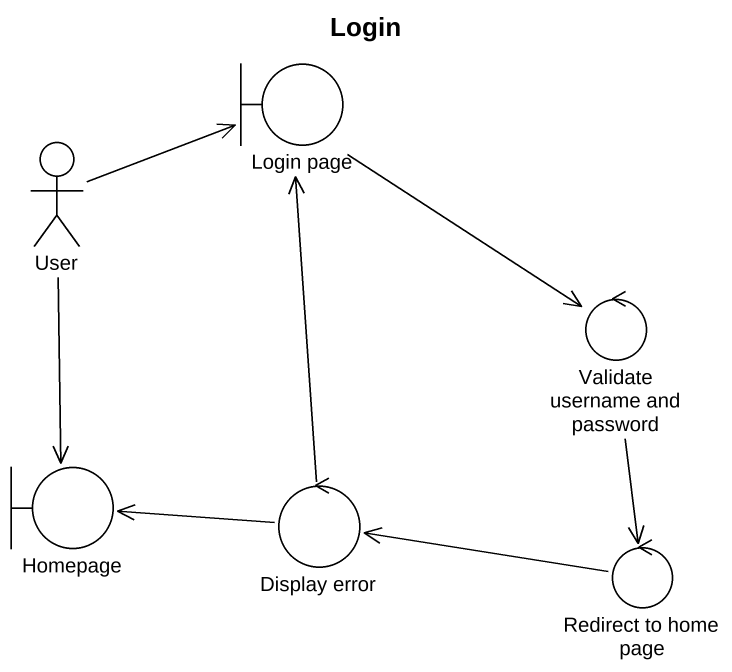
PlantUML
@startuml
title Login
boundary "Login page" as Login_page
actor User
control "Validate username and password" as Validate_username_and
boundary Homepage
control "Display error" as Display_error
control "Redirect to home page" as Redirect_to_home_page
Login_page --> Validate_username_and
User -right-> Login_page
User --> Homepage
Validate_username_and --> Redirect_to_home_page
Display_error -up-> Login_page
Display_error -left-> Homepage
Redirect_to_home_page -left-> Display_error
@enduml
